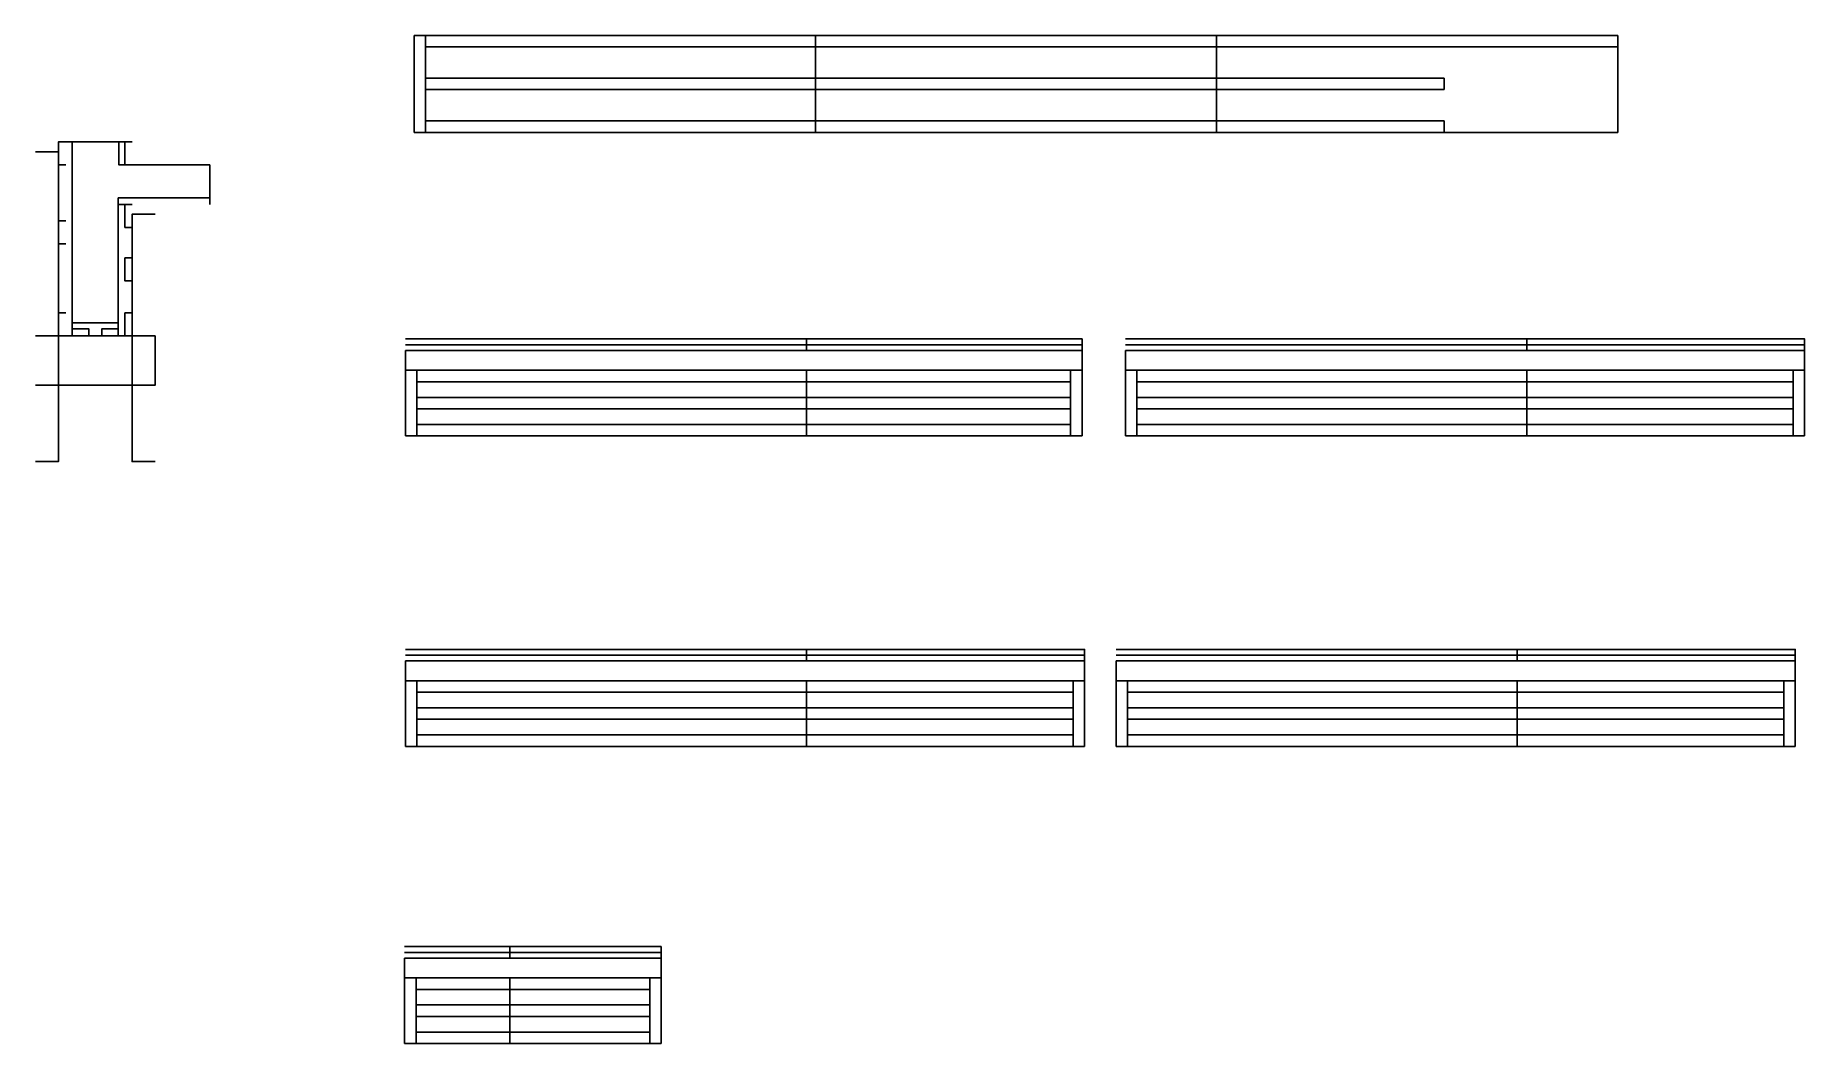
# Model space of a CAD drawing. Header units: metres. Extents: x 6478 to 7554, y 4038 to 4651.
import ezdxf

# ---------------------------------------------------------------- set-up
doc = ezdxf.new("R2010")
doc.units = ezdxf.units.M
for name, color, linetype in [('CONCRETO', 7, 'Continuous'), ('COTA', 7, 'Continuous'), ('Madeira', 7, 'Continuous'), ('Painéis', 7, 'Continuous'), ('SARR_2.2x7', 7, 'Continuous'), ('SARR_3.5x7', 7, 'Continuous')]:
    doc.layers.add(name, color=color, linetype=linetype)

msp = doc.modelspace()

# ---------------------------------------------------------------- linework, layer by layer
at = {"layer": 'CONCRETO', "color": 7, "lineweight": 25}
msp.add_lwpolyline([(6584, 4552.4), (6584, 4572.4), (6528.8, 4572.4), (6528.8, 4586.4), (6500.4, 4586.4), (6500.4, 4476.4), (6528.4, 4476.4), (6528.4, 4552.4)], dxfattribs=at)
at = {"layer": 'COTA', "color": 7, "lineweight": 25}
for p, q in [((6703, 4447.6), (6703, 4459.6)), ((7114.5, 4459.6), (7114.5, 4447.6)), ((7140.9, 4447.6), (7140.9, 4459.6)), ((7553.9, 4459.6), (7553.9, 4447.6)), ((6703, 4258.8), (6703, 4270.8)), ((7116, 4270.8), (7116, 4258.8)), ((7135.2, 4258.8), (7135.2, 4270.8)), ((7548.2, 4270.8), (7548.2, 4258.8)), ((6702.5, 4078.1), (6702.5, 4090.1)), ((6858.5, 4090.1), (6858.5, 4078.1))]:
    msp.add_line(p, q, dxfattribs=at)
at = {"layer": 'Madeira', "color": 7, "lineweight": 25}
for points in [[(6496.4, 4572.4), (6492, 4572.4), (6492, 4586.4), (6496.4, 4586.4)], [(6536.8, 4572.4), (6532.4, 4572.4), (6532.4, 4586.4), (6536.8, 4586.4)], [(6536.8, 4534.4), (6532.4, 4534.4), (6532.4, 4548.4), (6536.8, 4548.4)], [(6496.4, 4524.4), (6492, 4524.4), (6492, 4538.4), (6496.4, 4538.4)], [(6536.8, 4501.9), (6532.4, 4501.9), (6532.4, 4515.9), (6536.8, 4515.9)], [(6496.4, 4468.4), (6492, 4468.4), (6492, 4482.4), (6496.4, 4482.4)], [(6536.8, 4468.4), (6532.4, 4468.4), (6532.4, 4482.4), (6536.8, 4482.4)], [(6500.4, 4468.4), (6500.4, 4472.8), (6510.4, 4472.8), (6510.4, 4468.4)], [(6528.4, 4468.4), (6528.4, 4472.8), (6518.4, 4472.8), (6518.4, 4468.4)]]:
    msp.add_lwpolyline(points, dxfattribs=at)
at = {"layer": 'Painéis', "color": 7, "lineweight": 25}
for p, q in [((6708.3, 4651.2), (7440.3, 4651.2)), ((6708.3, 4592.2), (6708.3, 4651.2)), ((6952.3, 4592.2), (6952.3, 4651.2)), ((7196.3, 4592.2), (7196.3, 4651.2)), ((7196.3, 4592.2), (7196.3, 4651.2)), ((7440.3, 4592.2), (7440.3, 4651.2)), ((6708.3, 4592.2), (7440.3, 4592.2)), ((6947, 4459.6), (6947, 4466.6)), ((7384.9, 4459.6), (7384.9, 4466.6)), ((6703, 4447.6), (7114.5, 4447.6)), ((6703, 4407.6), (6703, 4447.6)), ((6947, 4407.6), (6947, 4447.6)), ((7114.5, 4407.6), (7114.5, 4447.6)), ((7140.9, 4447.6), (7553.9, 4447.6)), ((7140.9, 4407.6), (7140.9, 4447.6)), ((7384.9, 4407.6), (7384.9, 4447.6)), ((7553.9, 4407.6), (7553.9, 4447.6)), ((6703, 4407.6), (7114.5, 4407.6)), ((7140.9, 4407.6), (7553.9, 4407.6)), ((6947, 4270.8), (6947, 4277.8)), ((7379.2, 4270.8), (7379.2, 4277.8)), ((6703, 4258.8), (7116, 4258.8)), ((6703, 4218.8), (6703, 4258.8)), ((6947, 4218.8), (6947, 4258.8)), ((7116, 4218.8), (7116, 4258.8)), ((7135.2, 4258.8), (7548.2, 4258.8)), ((7135.2, 4218.8), (7135.2, 4258.8)), ((7379.2, 4218.8), (7379.2, 4258.8)), ((7548.2, 4218.8), (7548.2, 4258.8)), ((6703, 4218.8), (7116, 4218.8)), ((7135.2, 4218.8), (7548.2, 4218.8)), ((6766.5, 4090.1), (6766.5, 4097.1)), ((6702.5, 4078.1), (6858.5, 4078.1)), ((6702.5, 4038.1), (6702.5, 4078.1)), ((6766.5, 4038.1), (6766.5, 4078.1)), ((6858.5, 4038.1), (6858.5, 4078.1)), ((6702.5, 4038.1), (6858.5, 4038.1))]:
    msp.add_line(p, q, dxfattribs=at)
for points in [[(6496.4, 4586.4), (6500.4, 4586.4), (6500.4, 4468.4), (6496.4, 4468.4)], [(6532.4, 4586.4), (6528.8, 4586.4), (6528.8, 4572.4), (6532.4, 4572.4)], [(6528.4, 4548.4), (6528.4, 4552.4), (6584, 4552.4), (6584, 4548.4)], [(6532.4, 4548.4), (6528.4, 4548.4), (6528.4, 4468.4), (6532.4, 4468.4)], [(6500.4, 4472.8), (6500.4, 4476.4), (6528.4, 4476.4), (6528.4, 4472.8)], [(6703, 4459.6), (7114.5, 4459.6), (7114.5, 4466.6), (6703, 4466.6)], [(7140.9, 4459.6), (7553.9, 4459.6), (7553.9, 4466.6), (7140.9, 4466.6)], [(6703, 4270.8), (7116, 4270.8), (7116, 4277.8), (6703, 4277.8)], [(7135.2, 4270.8), (7548.2, 4270.8), (7548.2, 4277.8), (7135.2, 4277.8)], [(6702.5, 4090.1), (6858.5, 4090.1), (6858.5, 4097.1), (6702.5, 4097.1)]]:
    msp.add_lwpolyline(points, dxfattribs=at)
at = {"layer": 'SARR_2.2x7', "color": 7, "lineweight": 25}
for p, q in [((6715.3, 4592.2), (6715.3, 4651.2)), ((6715.3, 4644.2), (6952.3, 4644.2)), ((6952.3, 4644.2), (7196.3, 4644.2)), ((7196.3, 4644.2), (7440.3, 4644.2)), ((6715.3, 4625.2), (6952.3, 4625.2)), ((6715.3, 4618.2), (6952.3, 4618.2)), ((6952.3, 4625.2), (7196.3, 4625.2)), ((6952.3, 4618.2), (7196.3, 4618.2)), ((7196.3, 4625.2), (7334.8, 4625.2)), ((7196.3, 4618.2), (7334.8, 4618.2)), ((7334.8, 4618.2), (7334.8, 4625.2)), ((6715.3, 4599.2), (6952.3, 4599.2)), ((6952.3, 4599.2), (7196.3, 4599.2)), ((7196.3, 4599.2), (7334.8, 4599.2)), ((7334.8, 4592.2), (7334.8, 4599.2)), ((6703, 4463.1), (6947, 4463.1)), ((6947, 4463.1), (7114.5, 4463.1)), ((7140.9, 4463.1), (7384.9, 4463.1)), ((7384.9, 4463.1), (7553.9, 4463.1)), ((6710, 4407.6), (6710, 4447.6)), ((7107.5, 4407.6), (7107.5, 4447.6)), ((7147.9, 4407.6), (7147.9, 4447.6)), ((7547, 4407.6), (7547, 4447.6)), ((6710, 4440.6), (6947, 4440.6)), ((6947, 4440.6), (7107.5, 4440.6)), ((7147.9, 4440.6), (7384.9, 4440.6)), ((7384.9, 4440.6), (7547, 4440.6)), ((6710, 4431.1), (6947, 4431.1)), ((6710, 4424.1), (6947, 4424.1)), ((6947, 4431.1), (7107.5, 4431.1)), ((6947, 4424.1), (7107.5, 4424.1)), ((7147.9, 4431.1), (7384.9, 4431.1)), ((7147.9, 4424.1), (7384.9, 4424.1)), ((7384.9, 4431.1), (7547, 4431.1)), ((7384.9, 4424.1), (7547, 4424.1)), ((6710, 4414.6), (6947, 4414.6)), ((6947, 4414.6), (7107.5, 4414.6)), ((7147.9, 4414.6), (7384.9, 4414.6)), ((7384.9, 4414.6), (7547, 4414.6)), ((6703, 4274.3), (6947, 4274.3)), ((6947, 4274.3), (7116, 4274.3)), ((7135.2, 4274.3), (7379.2, 4274.3)), ((7379.2, 4274.3), (7548.2, 4274.3)), ((6710, 4218.8), (6710, 4258.8)), ((6710, 4251.8), (6947, 4251.8)), ((6947, 4251.8), (7109, 4251.8)), ((7109, 4218.8), (7109, 4258.8)), ((7142.2, 4218.8), (7142.2, 4258.8)), ((7142.2, 4251.8), (7379.2, 4251.8)), ((7379.2, 4251.8), (7541.3, 4251.8)), ((7541.3, 4218.8), (7541.3, 4258.8)), ((6710, 4242.3), (6947, 4242.3)), ((6947, 4242.3), (7109, 4242.3)), ((7142.2, 4242.3), (7379.2, 4242.3)), ((7379.2, 4242.3), (7541.3, 4242.3)), ((6710, 4235.3), (6947, 4235.3)), ((6947, 4235.3), (7109, 4235.3)), ((7142.2, 4235.3), (7379.2, 4235.3)), ((7379.2, 4235.3), (7541.3, 4235.3)), ((6710, 4225.8), (6947, 4225.8)), ((6947, 4225.8), (7109, 4225.8)), ((7142.2, 4225.8), (7379.2, 4225.8)), ((7379.2, 4225.8), (7541.3, 4225.8)), ((6702.5, 4093.6), (6766.5, 4093.6)), ((6766.5, 4093.6), (6858.5, 4093.6)), ((6709.5, 4038.1), (6709.5, 4078.1)), ((6851.6, 4038.1), (6851.6, 4078.1)), ((6709.5, 4071.1), (6766.5, 4071.1)), ((6766.5, 4071.1), (6851.6, 4071.1)), ((6709.5, 4061.6), (6766.5, 4061.6)), ((6766.5, 4061.6), (6851.6, 4061.6)), ((6709.5, 4054.6), (6766.5, 4054.6)), ((6766.5, 4054.6), (6851.6, 4054.6)), ((6709.5, 4045.1), (6766.5, 4045.1)), ((6766.5, 4045.1), (6851.6, 4045.1))]:
    msp.add_line(p, q, dxfattribs=at)
at = {"layer": 'SARR_3.5x7', "color": 7, "lineweight": 25}
for points in [[(6478, 4580.4), (6492, 4580.4), (6492, 4392), (6478, 4392)], [(6550.8, 4542.4), (6536.8, 4542.4), (6536.8, 4392), (6550.8, 4392)], [(6478, 4468.4), (6550.8, 4468.4), (6550.8, 4438.4), (6478, 4438.4)]]:
    msp.add_lwpolyline(points, dxfattribs=at)

doc.saveas('drawing.dxf')
